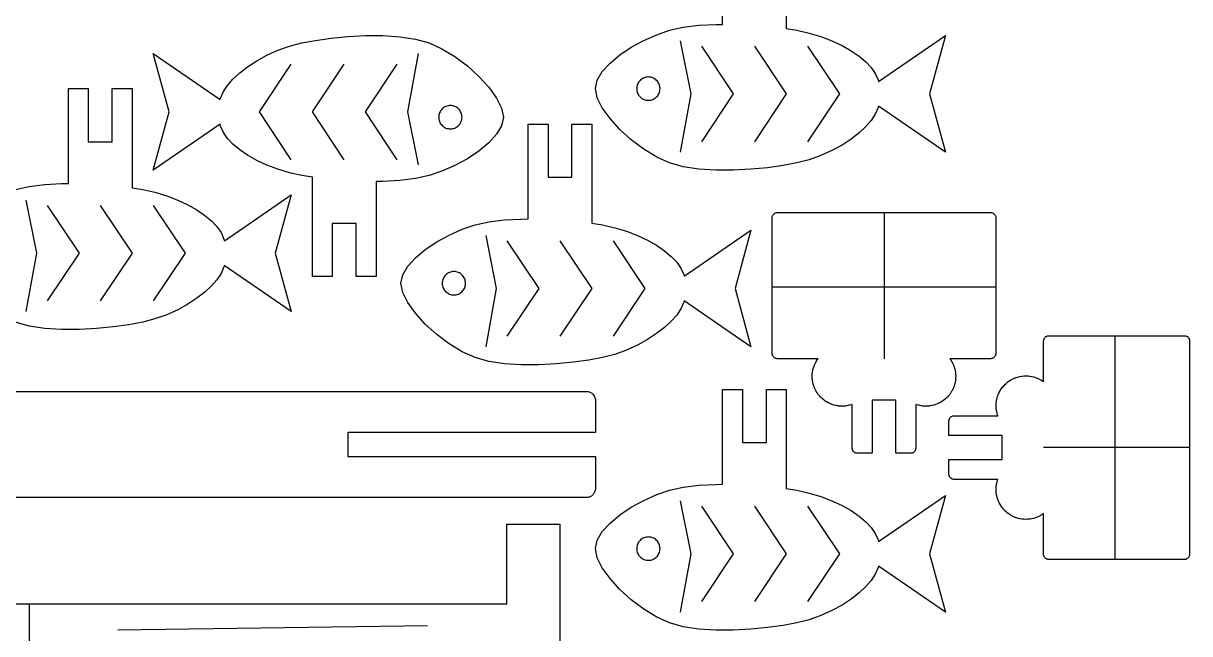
# Model space of a CAD drawing. Header units: millimetres. Extents: x 5 to 580, y 5 to 395.
# Drawn here: x 448.3 to 580.2, y 112.6 to 181.6 of the extents above; entities that cross this region are included whole.
import ezdxf

# ---------------------------------------------------------------- set-up
doc = ezdxf.new("R2010")
doc.units = ezdxf.units.MM
doc.layers.add('CUT', color=1, linetype='Continuous')
doc.layers.add('ENGRAVE', color=5, linetype='Continuous')

msp = doc.modelspace()

# ---------------------------------------------------------------- linework, layer by layer
at = {"layer": 'CUT'}
for points in [[(534.6, 186.23), (534.6, 181.02), (535.8, 180.83), (537.19, 180.51), (538.52, 180.11), (539.76, 179.64), (540.9, 179.1), (541.93, 178.52), (542.83, 177.9), (543.59, 177.27), (544.2, 176.63), (544.66, 175.95), (544.99, 175.22), (545.04, 175.03), (552.6, 180.23), (550.8, 173.63), (552.6, 167.03), (545.03, 172.23), (544.99, 172.08), (544.66, 171.33), (544.2, 170.63), (543.59, 169.94), (542.83, 169.23), (541.93, 168.53), (540.9, 167.85), (539.76, 167.22), (538.52, 166.66), (537.19, 166.19), (535.8, 165.83), (534.25, 165.54), (532.48, 165.29), (530.58, 165.11), (528.6, 165), (526.62, 165), (524.72, 165.12), (522.95, 165.39), (521.4, 165.83), (519.95, 166.49), (518.48, 167.38), (517.07, 168.44), (515.77, 169.61), (514.66, 170.84), (513.78, 172.06), (513.21, 173.2), (513, 174.23), (513.21, 175.18), (513.78, 176.16), (514.66, 177.12), (515.77, 178.05), (517.07, 178.91), (518.48, 179.68), (519.95, 180.33), (521.4, 180.83), (522.95, 181.17), (524.72, 181.39), (526.62, 181.49), (527.4, 181.5), (527.4, 186.23)], [(447.4, 162.83), (448.95, 163.17), (450.72, 163.39), (452.62, 163.49), (453.4, 163.5), (453.4, 168.23), (453.4, 174.23), (455.38, 174.23), (455.65, 174.23), (455.65, 168.23), (458.35, 168.23), (458.35, 174.23), (458.62, 174.23), (460.6, 174.23), (460.6, 168.23), (460.6, 163.02), (461.8, 162.83), (463.19, 162.51), (464.52, 162.11), (465.76, 161.64), (466.9, 161.1), (467.93, 160.52), (468.83, 159.9), (469.59, 159.27), (470.2, 158.63), (470.66, 157.95), (470.99, 157.22), (471.04, 157.03), (478.6, 162.23), (476.8, 155.63), (478.6, 149.03), (471.03, 154.23), (470.99, 154.08), (470.66, 153.33), (470.2, 152.63), (469.59, 151.94), (468.83, 151.23), (467.93, 150.53), (466.9, 149.85), (465.76, 149.22), (464.52, 148.66), (463.19, 148.19), (461.8, 147.83), (460.25, 147.54), (458.48, 147.29), (456.58, 147.11), (454.6, 147), (452.62, 147), (450.72, 147.12), (448.95, 147.39), (447.4, 147.83)], [(441.02, 140), (512, 140), (512.1, 140), (512.2, 139.98), (512.29, 139.96), (512.38, 139.92), (512.47, 139.88), (512.56, 139.83), (512.63, 139.77), (512.71, 139.71), (512.77, 139.63), (512.83, 139.56), (512.88, 139.47), (512.92, 139.38), (512.96, 139.29), (512.98, 139.2), (513, 139.1), (513, 139), (513, 135.35), (485, 135.35), (485, 132.65), (513, 132.65), (513, 129), (513, 128.9), (512.98, 128.8), (512.96, 128.71), (512.92, 128.62), (512.88, 128.53), (512.83, 128.44), (512.77, 128.37), (512.71, 128.29), (512.63, 128.23), (512.56, 128.17), (512.47, 128.12), (512.38, 128.08), (512.29, 128.04), (512.2, 128.02), (512.1, 128), (512, 128), (441.02, 128)], [(417, 116), (503, 116), (503, 125), (509, 125), (509, 111.35), (459, 111.35), (459, 108.65), (509, 108.65), (509, 95), (503, 95), (503, 104), (417, 104)]]:
    msp.add_lwpolyline(points, dxfattribs=at)
for points in [[(488.2, 153), (486.22, 153), (485.95, 153), (485.95, 159), (483.25, 159), (483.25, 153), (482.98, 153), (481, 153), (481, 159), (481, 164.21), (479.8, 164.4), (478.41, 164.71), (477.08, 165.11), (475.84, 165.59), (474.7, 166.12), (473.67, 166.71), (472.77, 167.32), (472.01, 167.96), (471.4, 168.6), (470.94, 169.27), (470.61, 170), (470.56, 170.2), (463, 165), (464.8, 171.6), (463, 178.2), (470.57, 172.99), (470.61, 173.14), (470.94, 173.9), (471.4, 174.6), (472.01, 175.29), (472.77, 176), (473.67, 176.7), (474.7, 177.38), (475.84, 178), (477.08, 178.57), (478.41, 179.04), (479.8, 179.4), (481.35, 179.69), (483.12, 179.93), (485.02, 180.12), (487, 180.22), (488.98, 180.23), (490.88, 180.1), (492.65, 179.83), (494.2, 179.4), (495.65, 178.74), (497.12, 177.85), (498.53, 176.79), (499.83, 175.61), (500.94, 174.39), (501.82, 173.17), (502.39, 172.02), (502.6, 171), (502.39, 170.04), (501.82, 169.07), (500.94, 168.1), (499.83, 167.17), (498.53, 166.31), (497.12, 165.54), (495.65, 164.9), (494.2, 164.4), (492.65, 164.06), (490.88, 163.84), (488.98, 163.73), (488.2, 163.73), (488.2, 159)], [(520.22, 174.73), (520.16, 174.85), (520.1, 174.96), (520.02, 175.06), (519.93, 175.16), (519.84, 175.25), (519.73, 175.32), (519.62, 175.39), (519.51, 175.45), (519.38, 175.49), (519.26, 175.52), (519.13, 175.54), (519, 175.55), (518.87, 175.54), (518.74, 175.52), (518.62, 175.49), (518.49, 175.45), (518.38, 175.39), (518.27, 175.32), (518.16, 175.25), (518.07, 175.16), (517.98, 175.06), (517.9, 174.96), (517.84, 174.85), (517.78, 174.73), (517.74, 174.61), (517.71, 174.48), (517.69, 174.36), (517.68, 174.23), (517.69, 174.1), (517.71, 173.97), (517.74, 173.84), (517.78, 173.72), (517.84, 173.6), (517.9, 173.49), (517.98, 173.39), (518.07, 173.29), (518.16, 173.21), (518.27, 173.13), (518.38, 173.06), (518.49, 173.01), (518.62, 172.96), (518.74, 172.93), (518.87, 172.91), (519, 172.91), (519.13, 172.91), (519.26, 172.93), (519.38, 172.96), (519.51, 173.01), (519.62, 173.06), (519.73, 173.13), (519.84, 173.21), (519.93, 173.29), (520.02, 173.39), (520.1, 173.49), (520.16, 173.6), (520.22, 173.72), (520.26, 173.84), (520.29, 173.97), (520.31, 174.1), (520.32, 174.23), (520.31, 174.36), (520.29, 174.48), (520.26, 174.61)], [(495.38, 170.49), (495.44, 170.38), (495.5, 170.27), (495.58, 170.16), (495.67, 170.07), (495.76, 169.98), (495.87, 169.9), (495.98, 169.84), (496.09, 169.78), (496.22, 169.74), (496.34, 169.71), (496.47, 169.69), (496.6, 169.68), (496.73, 169.69), (496.86, 169.71), (496.98, 169.74), (497.11, 169.78), (497.22, 169.84), (497.33, 169.9), (497.44, 169.98), (497.53, 170.07), (497.62, 170.16), (497.7, 170.27), (497.76, 170.38), (497.82, 170.49), (497.86, 170.62), (497.89, 170.74), (497.91, 170.87), (497.92, 171), (497.91, 171.13), (497.89, 171.26), (497.86, 171.38), (497.82, 171.51), (497.76, 171.62), (497.7, 171.73), (497.62, 171.84), (497.53, 171.93), (497.44, 172.02), (497.33, 172.1), (497.22, 172.16), (497.11, 172.22), (496.98, 172.26), (496.86, 172.29), (496.73, 172.31), (496.6, 172.32), (496.47, 172.31), (496.34, 172.29), (496.22, 172.26), (496.09, 172.22), (495.98, 172.16), (495.87, 172.1), (495.76, 172.02), (495.67, 171.93), (495.58, 171.84), (495.5, 171.73), (495.44, 171.62), (495.38, 171.51), (495.34, 171.38), (495.31, 171.26), (495.29, 171.13), (495.28, 171), (495.29, 170.87), (495.31, 170.74), (495.34, 170.62)], [(505.4, 170.23), (507.38, 170.23), (507.65, 170.23), (507.65, 164.23), (510.35, 164.23), (510.35, 170.23), (510.62, 170.23), (512.6, 170.23), (512.6, 164.23), (512.6, 159.02), (513.8, 158.83), (515.19, 158.51), (516.52, 158.11), (517.76, 157.64), (518.9, 157.1), (519.93, 156.52), (520.83, 155.9), (521.59, 155.27), (522.2, 154.63), (522.66, 153.95), (522.99, 153.22), (523.04, 153.03), (530.6, 158.23), (528.8, 151.63), (530.6, 145.03), (523.03, 150.23), (522.99, 150.08), (522.66, 149.33), (522.2, 148.63), (521.59, 147.94), (520.83, 147.23), (519.93, 146.53), (518.9, 145.85), (517.76, 145.22), (516.52, 144.66), (515.19, 144.19), (513.8, 143.83), (512.25, 143.54), (510.48, 143.29), (508.58, 143.11), (506.6, 143), (504.62, 143), (502.72, 143.12), (500.95, 143.39), (499.4, 143.83), (497.95, 144.49), (496.48, 145.38), (495.07, 146.44), (493.77, 147.61), (492.66, 148.84), (491.78, 150.06), (491.21, 151.2), (491, 152.23), (491.21, 153.18), (491.78, 154.16), (492.66, 155.12), (493.77, 156.05), (495.07, 156.91), (496.48, 157.68), (497.95, 158.33), (499.4, 158.83), (500.95, 159.17), (502.72, 159.39), (504.62, 159.49), (505.4, 159.5), (505.4, 164.23)], [(553.11, 143.69), (553.18, 143.59), (553.2, 143.56), (553.3, 143.4), (553.32, 143.37), (553.4, 143.21), (553.42, 143.17), (553.5, 143.01), (553.51, 142.97), (553.58, 142.8), (553.59, 142.77), (553.64, 142.59), (553.65, 142.55), (553.69, 142.38), (553.7, 142.34), (553.73, 142.16), (553.73, 142.12), (553.75, 141.94), (553.75, 141.9), (553.76, 141.72), (553.76, 141.68), (553.75, 141.5), (553.75, 141.46), (553.73, 141.28), (553.73, 141.24), (553.7, 141.06), (553.69, 141.02), (553.65, 140.85), (553.64, 140.81), (553.59, 140.63), (553.58, 140.6), (553.51, 140.43), (553.5, 140.39), (553.42, 140.23), (553.4, 140.19), (553.32, 140.03), (553.3, 140), (553.2, 139.84), (553.18, 139.81), (553.08, 139.66), (553.05, 139.63), (552.94, 139.49), (552.91, 139.46), (552.79, 139.33), (552.76, 139.3), (552.63, 139.18), (552.6, 139.15), (552.46, 139.04), (552.43, 139.01), (552.28, 138.91), (552.25, 138.89), (552.09, 138.79), (552.06, 138.77), (551.9, 138.68), (551.86, 138.67), (551.7, 138.59), (551.66, 138.58), (551.49, 138.51), (551.45, 138.5), (551.28, 138.45), (551.24, 138.44), (551.07, 138.4), (551.03, 138.39), (550.85, 138.36), (550.81, 138.35), (550.63, 138.34), (550.59, 138.33), (550.41, 138.33), (550.37, 138.33), (550.19, 138.33), (550.15, 138.34), (549.97, 138.35), (549.93, 138.36), (549.75, 138.39), (549.71, 138.4), (549.54, 138.44), (549.5, 138.45), (549.32, 138.5), (549.29, 138.51), (549.26, 138.52), (549.25, 138.53), (549.25, 138.51), (549.25, 133.6), (549.24, 133.54), (549.23, 133.48), (549.22, 133.43), (549.2, 133.37), (549.18, 133.32), (549.15, 133.27), (549.11, 133.22), (549.07, 133.18), (549.03, 133.14), (548.98, 133.1), (548.93, 133.07), (548.88, 133.05), (548.82, 133.03), (548.76, 133.01), (548.71, 133), (548.65, 133), (547, 133), (547, 139), (544.3, 139), (544.3, 133), (542.65, 133), (542.59, 133), (542.53, 133.01), (542.47, 133.03), (542.42, 133.05), (542.36, 133.07), (542.31, 133.1), (542.27, 133.14), (542.22, 133.18), (542.18, 133.22), (542.15, 133.27), (542.12, 133.32), (542.09, 133.37), (542.07, 133.43), (542.06, 133.48), (542.05, 133.54), (542.05, 133.6), (542.05, 138.51), (542.05, 138.53), (542.03, 138.52), (542.01, 138.51), (541.97, 138.5), (541.8, 138.45), (541.76, 138.44), (541.58, 138.4), (541.54, 138.39), (541.36, 138.36), (541.32, 138.35), (541.14, 138.34), (541.1, 138.33), (540.92, 138.33), (540.88, 138.33), (540.7, 138.33), (540.66, 138.34), (540.48, 138.35), (540.44, 138.36), (540.27, 138.39), (540.23, 138.4), (540.05, 138.44), (540.01, 138.45), (539.84, 138.5), (539.8, 138.51), (539.63, 138.58), (539.6, 138.59), (539.43, 138.67), (539.4, 138.68), (539.24, 138.77), (539.2, 138.79), (539.05, 138.89), (539.01, 138.91), (538.87, 139.01), (538.84, 139.04), (538.7, 139.15), (538.67, 139.18), (538.53, 139.3), (538.51, 139.33), (538.38, 139.46), (538.36, 139.49), (538.24, 139.63), (538.22, 139.66), (538.11, 139.81), (538.09, 139.84), (537.99, 140), (537.97, 140.03), (537.89, 140.19), (537.87, 140.23), (537.8, 140.39), (537.78, 140.43), (537.72, 140.6), (537.7, 140.63), (537.65, 140.81), (537.64, 140.85), (537.6, 141.02), (537.59, 141.06), (537.56, 141.24), (537.56, 141.28), (537.54, 141.46), (537.54, 141.5), (537.53, 141.68), (537.53, 141.72), (537.54, 141.9), (537.54, 141.94), (537.56, 142.12), (537.56, 142.16), (537.59, 142.34), (537.6, 142.38), (537.64, 142.55), (537.65, 142.59), (537.7, 142.77), (537.72, 142.8), (537.78, 142.97), (537.8, 143.01), (537.87, 143.17), (537.89, 143.21), (537.97, 143.37), (537.99, 143.4), (538.09, 143.56), (538.11, 143.59), (538.18, 143.69), (538.19, 143.7), (538.18, 143.7), (533.6, 143.7), (533.54, 143.7), (533.48, 143.71), (533.43, 143.73), (533.37, 143.75), (533.32, 143.77), (533.27, 143.8), (533.22, 143.84), (533.18, 143.88), (533.14, 143.92), (533.1, 143.97), (533.07, 144.02), (533.05, 144.07), (533.03, 144.13), (533.01, 144.18), (533, 144.24), (533, 144.3), (533, 159.62), (533, 159.68), (533.01, 159.74), (533.03, 159.8), (533.05, 159.85), (533.07, 159.91), (533.1, 159.96), (533.14, 160), (533.18, 160.05), (533.22, 160.09), (533.27, 160.12), (533.32, 160.15), (533.37, 160.18), (533.43, 160.2), (533.48, 160.21), (533.54, 160.22), (533.6, 160.22), (557.69, 160.22), (557.75, 160.22), (557.81, 160.21), (557.87, 160.2), (557.92, 160.18), (557.98, 160.15), (558.03, 160.12), (558.07, 160.09), (558.12, 160.05), (558.16, 160), (558.19, 159.96), (558.22, 159.91), (558.25, 159.85), (558.27, 159.8), (558.28, 159.74), (558.29, 159.68), (558.29, 159.62), (558.29, 144.3), (558.29, 144.24), (558.28, 144.18), (558.27, 144.13), (558.25, 144.07), (558.22, 144.02), (558.19, 143.97), (558.16, 143.92), (558.12, 143.88), (558.07, 143.84), (558.03, 143.8), (557.98, 143.77), (557.92, 143.75), (557.87, 143.73), (557.81, 143.71), (557.75, 143.7), (557.69, 143.7), (553.12, 143.7), (553.1, 143.7)], [(498.22, 152.73), (498.16, 152.85), (498.1, 152.96), (498.02, 153.06), (497.93, 153.16), (497.84, 153.25), (497.73, 153.32), (497.62, 153.39), (497.51, 153.45), (497.38, 153.49), (497.26, 153.52), (497.13, 153.54), (497, 153.55), (496.87, 153.54), (496.74, 153.52), (496.62, 153.49), (496.49, 153.45), (496.38, 153.39), (496.27, 153.32), (496.16, 153.25), (496.07, 153.16), (495.98, 153.06), (495.9, 152.96), (495.84, 152.85), (495.78, 152.73), (495.74, 152.61), (495.71, 152.48), (495.69, 152.36), (495.68, 152.23), (495.69, 152.1), (495.71, 151.97), (495.74, 151.84), (495.78, 151.72), (495.84, 151.6), (495.9, 151.49), (495.98, 151.39), (496.07, 151.29), (496.16, 151.21), (496.27, 151.13), (496.38, 151.06), (496.49, 151.01), (496.62, 150.96), (496.74, 150.93), (496.87, 150.91), (497, 150.91), (497.13, 150.91), (497.26, 150.93), (497.38, 150.96), (497.51, 151.01), (497.62, 151.06), (497.73, 151.13), (497.84, 151.21), (497.93, 151.29), (498.02, 151.39), (498.1, 151.49), (498.16, 151.6), (498.22, 151.72), (498.26, 151.84), (498.29, 151.97), (498.31, 152.1), (498.32, 152.23), (498.31, 152.36), (498.29, 152.48), (498.26, 152.61)], [(563.69, 126.18), (563.59, 126.11), (563.56, 126.09), (563.4, 125.99), (563.37, 125.97), (563.21, 125.89), (563.17, 125.87), (563.01, 125.8), (562.97, 125.78), (562.8, 125.72), (562.77, 125.7), (562.59, 125.65), (562.55, 125.64), (562.38, 125.6), (562.34, 125.59), (562.16, 125.56), (562.12, 125.56), (561.94, 125.54), (561.9, 125.54), (561.72, 125.53), (561.68, 125.53), (561.5, 125.54), (561.46, 125.54), (561.28, 125.56), (561.24, 125.56), (561.06, 125.59), (561.02, 125.6), (560.85, 125.64), (560.81, 125.65), (560.63, 125.7), (560.6, 125.72), (560.43, 125.78), (560.39, 125.8), (560.23, 125.87), (560.19, 125.89), (560.03, 125.97), (560, 125.99), (559.84, 126.09), (559.81, 126.11), (559.66, 126.22), (559.63, 126.24), (559.49, 126.36), (559.46, 126.38), (559.33, 126.51), (559.3, 126.53), (559.18, 126.67), (559.15, 126.7), (559.04, 126.84), (559.01, 126.87), (558.91, 127.01), (558.89, 127.05), (558.79, 127.2), (558.77, 127.24), (558.68, 127.4), (558.67, 127.43), (558.59, 127.6), (558.58, 127.63), (558.51, 127.8), (558.5, 127.84), (558.45, 128.01), (558.44, 128.05), (558.4, 128.23), (558.39, 128.27), (558.36, 128.44), (558.35, 128.48), (558.34, 128.66), (558.33, 128.7), (558.33, 128.88), (558.33, 128.92), (558.33, 129.1), (558.34, 129.14), (558.35, 129.32), (558.36, 129.36), (558.39, 129.54), (558.4, 129.58), (558.44, 129.76), (558.45, 129.8), (558.5, 129.97), (558.51, 130.01), (558.52, 130.03), (558.53, 130.05), (558.51, 130.05), (553.6, 130.05), (553.54, 130.05), (553.48, 130.06), (553.43, 130.07), (553.37, 130.09), (553.32, 130.12), (553.27, 130.15), (553.22, 130.18), (553.18, 130.22), (553.14, 130.27), (553.1, 130.31), (553.07, 130.36), (553.05, 130.42), (553.03, 130.47), (553.01, 130.53), (553, 130.59), (553, 130.65), (553, 132.3), (559, 132.3), (559, 135), (553, 135), (553, 136.65), (553, 136.71), (553.01, 136.76), (553.03, 136.82), (553.05, 136.88), (553.07, 136.93), (553.1, 136.98), (553.14, 137.03), (553.18, 137.07), (553.22, 137.11), (553.27, 137.15), (553.32, 137.18), (553.37, 137.2), (553.43, 137.22), (553.48, 137.23), (553.54, 137.24), (553.6, 137.25), (558.51, 137.25), (558.53, 137.25), (558.52, 137.26), (558.51, 137.29), (558.5, 137.32), (558.45, 137.5), (558.44, 137.54), (558.4, 137.71), (558.39, 137.75), (558.36, 137.93), (558.35, 137.97), (558.34, 138.15), (558.33, 138.19), (558.33, 138.37), (558.33, 138.41), (558.33, 138.59), (558.34, 138.63), (558.35, 138.81), (558.36, 138.85), (558.39, 139.03), (558.4, 139.07), (558.44, 139.24), (558.45, 139.28), (558.5, 139.45), (558.51, 139.49), (558.58, 139.66), (558.59, 139.7), (558.67, 139.86), (558.68, 139.9), (558.77, 140.06), (558.79, 140.09), (558.89, 140.25), (558.91, 140.28), (559.01, 140.43), (559.04, 140.46), (559.15, 140.6), (559.18, 140.63), (559.3, 140.76), (559.33, 140.79), (559.46, 140.91), (559.49, 140.94), (559.63, 141.05), (559.66, 141.08), (559.81, 141.18), (559.84, 141.2), (560, 141.3), (560.03, 141.32), (560.19, 141.4), (560.23, 141.42), (560.39, 141.5), (560.43, 141.51), (560.6, 141.58), (560.63, 141.59), (560.81, 141.64), (560.85, 141.65), (561.02, 141.69), (561.06, 141.7), (561.24, 141.73), (561.28, 141.73), (561.46, 141.75), (561.5, 141.75), (561.68, 141.76), (561.72, 141.76), (561.9, 141.75), (561.94, 141.75), (562.12, 141.73), (562.16, 141.73), (562.34, 141.7), (562.38, 141.69), (562.55, 141.65), (562.59, 141.64), (562.77, 141.59), (562.8, 141.58), (562.97, 141.51), (563.01, 141.5), (563.17, 141.42), (563.21, 141.4), (563.37, 141.32), (563.4, 141.3), (563.56, 141.2), (563.59, 141.18), (563.69, 141.11), (563.7, 141.1), (563.7, 141.12), (563.7, 145.69), (563.7, 145.75), (563.71, 145.81), (563.73, 145.87), (563.75, 145.92), (563.77, 145.98), (563.8, 146.03), (563.84, 146.07), (563.88, 146.12), (563.92, 146.16), (563.97, 146.19), (564.02, 146.22), (564.07, 146.25), (564.13, 146.27), (564.18, 146.28), (564.24, 146.29), (564.3, 146.29), (579.62, 146.29), (579.68, 146.29), (579.74, 146.28), (579.8, 146.27), (579.85, 146.25), (579.91, 146.22), (579.96, 146.19), (580, 146.16), (580.05, 146.12), (580.09, 146.07), (580.12, 146.03), (580.15, 145.98), (580.18, 145.92), (580.2, 145.87), (580.21, 145.81), (580.22, 145.75), (580.22, 145.69), (580.22, 121.6), (580.22, 121.54), (580.21, 121.48), (580.2, 121.43), (580.18, 121.37), (580.15, 121.32), (580.12, 121.27), (580.09, 121.22), (580.05, 121.18), (580, 121.14), (579.96, 121.1), (579.91, 121.07), (579.85, 121.05), (579.8, 121.03), (579.74, 121.01), (579.68, 121), (579.62, 121), (564.3, 121), (564.24, 121), (564.18, 121.01), (564.13, 121.03), (564.07, 121.05), (564.02, 121.07), (563.97, 121.1), (563.92, 121.14), (563.88, 121.18), (563.84, 121.22), (563.8, 121.27), (563.77, 121.32), (563.75, 121.37), (563.73, 121.43), (563.71, 121.48), (563.7, 121.54), (563.7, 121.6), (563.7, 126.18), (563.7, 126.19)], [(527.4, 140.23), (529.38, 140.23), (529.65, 140.23), (529.65, 134.23), (532.35, 134.23), (532.35, 140.23), (532.62, 140.23), (534.6, 140.23), (534.6, 134.23), (534.6, 129.02), (535.8, 128.83), (537.19, 128.51), (538.52, 128.11), (539.76, 127.64), (540.9, 127.1), (541.93, 126.52), (542.83, 125.9), (543.59, 125.27), (544.2, 124.63), (544.66, 123.95), (544.99, 123.22), (545.04, 123.03), (552.6, 128.23), (550.8, 121.63), (552.6, 115.03), (545.03, 120.23), (544.99, 120.08), (544.66, 119.33), (544.2, 118.63), (543.59, 117.94), (542.83, 117.23), (541.93, 116.53), (540.9, 115.85), (539.76, 115.22), (538.52, 114.66), (537.19, 114.19), (535.8, 113.83), (534.25, 113.54), (532.48, 113.29), (530.58, 113.11), (528.6, 113), (526.62, 113), (524.72, 113.12), (522.95, 113.39), (521.4, 113.83), (519.95, 114.49), (518.48, 115.38), (517.07, 116.44), (515.77, 117.61), (514.66, 118.84), (513.78, 120.06), (513.21, 121.2), (513, 122.23), (513.21, 123.18), (513.78, 124.16), (514.66, 125.12), (515.77, 126.05), (517.07, 126.91), (518.48, 127.68), (519.95, 128.33), (521.4, 128.83), (522.95, 129.17), (524.72, 129.39), (526.62, 129.49), (527.4, 129.5), (527.4, 134.23)], [(520.22, 122.73), (520.16, 122.85), (520.1, 122.96), (520.02, 123.06), (519.93, 123.16), (519.84, 123.25), (519.73, 123.32), (519.62, 123.39), (519.51, 123.45), (519.38, 123.49), (519.26, 123.52), (519.13, 123.54), (519, 123.55), (518.87, 123.54), (518.74, 123.52), (518.62, 123.49), (518.49, 123.45), (518.38, 123.39), (518.27, 123.32), (518.16, 123.25), (518.07, 123.16), (517.98, 123.06), (517.9, 122.96), (517.84, 122.85), (517.78, 122.73), (517.74, 122.61), (517.71, 122.48), (517.69, 122.36), (517.68, 122.23), (517.69, 122.1), (517.71, 121.97), (517.74, 121.84), (517.78, 121.72), (517.84, 121.6), (517.9, 121.49), (517.98, 121.39), (518.07, 121.29), (518.16, 121.21), (518.27, 121.13), (518.38, 121.06), (518.49, 121.01), (518.62, 120.96), (518.74, 120.93), (518.87, 120.91), (519, 120.91), (519.13, 120.91), (519.26, 120.93), (519.38, 120.96), (519.51, 121.01), (519.62, 121.06), (519.73, 121.13), (519.84, 121.21), (519.93, 121.29), (520.02, 121.39), (520.1, 121.49), (520.16, 121.6), (520.22, 121.72), (520.26, 121.84), (520.29, 121.97), (520.31, 122.1), (520.32, 122.23), (520.31, 122.36), (520.29, 122.48), (520.26, 122.61)]]:
    msp.add_lwpolyline(points, close=True, dxfattribs=at)
at = {"layer": 'ENGRAVE'}
for points in [[(522.6, 179.63), (523.8, 173.63), (522.6, 167.03)], [(493, 165.6), (491.8, 171.6), (493, 178.2)], [(525, 179.03), (528.6, 173.63), (525, 168.23)], [(531, 179.03), (534.6, 173.63), (531, 168.23)], [(537, 179.03), (540.6, 173.63), (537, 168.23)], [(478.6, 166.2), (475, 171.6), (478.6, 177)], [(484.6, 166.2), (481, 171.6), (484.6, 177)], [(490.6, 166.2), (487, 171.6), (490.6, 177)], [(448.6, 161.63), (449.8, 155.63), (448.6, 149.03)], [(451, 161.03), (454.6, 155.63), (451, 150.23)], [(457, 161.03), (460.6, 155.63), (457, 150.23)], [(463, 161.03), (466.6, 155.63), (463, 150.23)], [(545.65, 160.22), (545.65, 143.7)], [(500.6, 157.63), (501.8, 151.63), (500.6, 145.03)], [(503, 157.03), (506.6, 151.63), (503, 146.23)], [(509, 157.03), (512.6, 151.63), (509, 146.23)], [(515, 157.03), (518.6, 151.63), (515, 146.23)], [(558.29, 151.79), (533, 151.79)], [(571.79, 121), (571.79, 146.29)], [(580.22, 133.65), (563.7, 133.65)], [(522.6, 127.63), (523.8, 121.63), (522.6, 115.03)], [(525, 127.03), (528.6, 121.63), (525, 116.23)], [(531, 127.03), (534.6, 121.63), (531, 116.23)], [(537, 127.03), (540.6, 121.63), (537, 116.23)], [(449, 104), (449, 116)], [(494, 113.5), (459, 113)]]:
    msp.add_lwpolyline(points, dxfattribs=at)

doc.saveas('drawing.dxf')
